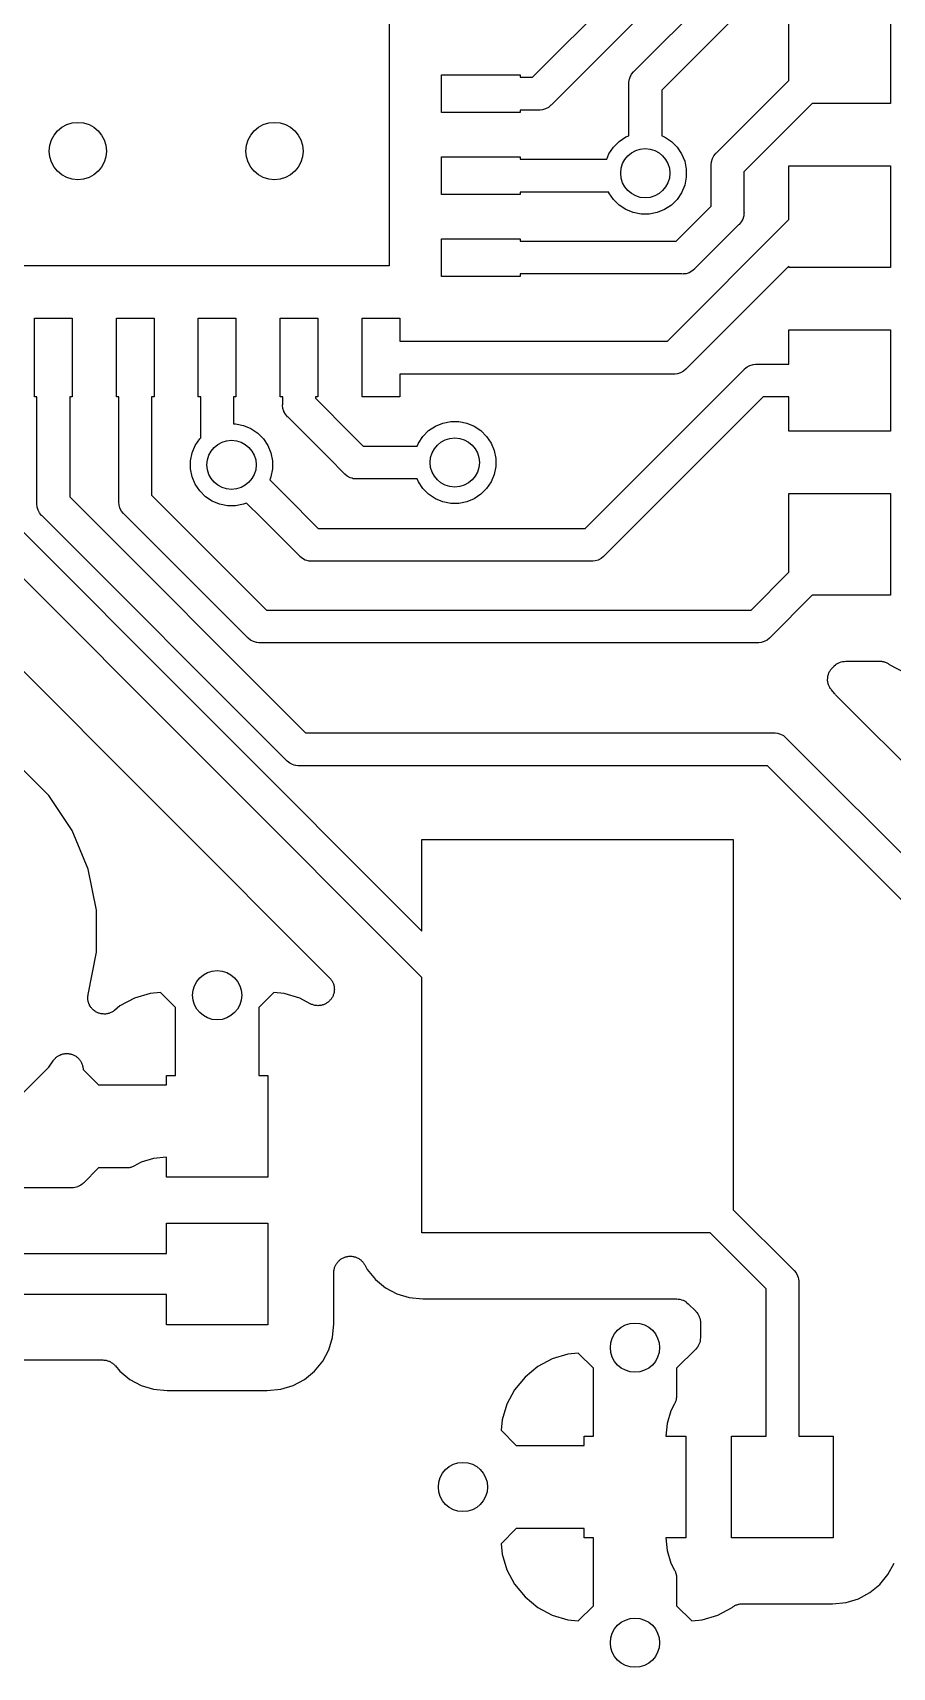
# Model space of a CAD drawing. Extents: x 4.8 to 7.88, y -6.14 to -3.94.
# Drawn here: x 7.2293 to 7.4359, y -5.3484 to -4.9558 of the extents above; entities that cross this region are included whole.
import ezdxf

# ---------------------------------------------------------------- set-up
doc = ezdxf.new("R2010")
doc.units = 0
doc.header["$MEASUREMENT"] = 0
doc.layers.add('BLACK', color=7, linetype='CONTINUOUS')

msp = doc.modelspace()

# ---------------------------------------------------------------- linework, layer by layer
at = {"layer": 'BLACK', "linetype": 'CONTINUOUS'}
for p, q in [((7.31496, -4.90945), (7.31496, -5.01181)), ((7.37384, -4.96508), (7.41102, -4.9279)), ((7.41659, -4.93346), (7.38043, -4.96963)), ((7.34938, -4.96654), (7.37402, -4.9419)), ((7.3806, -4.94645), (7.35393, -4.97312)), ((7.41102, -4.96727), (7.41102, -4.94843)), ((7.43543, -4.94843), (7.43543, -4.97283)), ((7.32756, -4.975), (7.32756, -4.96594)), ((7.32756, -4.96594), (7.34646, -4.96594)), ((7.34646, -4.96594), (7.34646, -4.96654)), ((7.37284, -4.96648), (7.3732, -4.9658)), ((7.3732, -4.9658), (7.37369, -4.9652)), ((7.37369, -4.9652), (7.37384, -4.96508)), ((7.34646, -4.96654), (7.34938, -4.96654)), ((7.37254, -4.968), (7.37255, -4.9678)), ((7.37255, -4.96819), (7.37254, -4.968)), ((7.37255, -4.9678), (7.37261, -4.96722)), ((7.37255, -4.9678), (7.37255, -4.9678)), ((7.37255, -4.97547), (7.37255, -4.96819)), ((7.37261, -4.96722), (7.37264, -4.96714)), ((7.37264, -4.96714), (7.37269, -4.96697)), ((7.37269, -4.96697), (7.37284, -4.96648)), ((7.38043, -4.96963), (7.38043, -4.98056)), ((7.39362, -4.98467), (7.41102, -4.96727)), ((7.35253, -4.97413), (7.35178, -4.97435)), ((7.35321, -4.97376), (7.35253, -4.97413)), ((7.35381, -4.97327), (7.35321, -4.97376)), ((7.35393, -4.97312), (7.35381, -4.97327)), ((7.41659, -4.97283), (7.40021, -4.98922)), ((7.43543, -4.97283), (7.41659, -4.97283)), ((7.34646, -4.975), (7.32756, -4.975)), ((7.35082, -4.97441), (7.34646, -4.97441)), ((7.34646, -4.97441), (7.34646, -4.975)), ((7.35101, -4.97443), (7.35082, -4.97441)), ((7.3512, -4.97441), (7.35101, -4.97443)), ((7.35178, -4.97435), (7.3512, -4.97441)), ((7.3512, -4.97441), (7.3512, -4.97441)), ((7.37255, -4.98056), (7.37255, -4.97547)), ((7.37255, -4.97547), (7.37255, -4.97547)), ((7.36885, -4.98331), (7.37022, -4.98194)), ((7.37022, -4.98194), (7.37183, -4.98086)), ((7.37183, -4.98086), (7.37255, -4.98056)), ((7.38043, -4.98056), (7.38115, -4.98086)), ((7.38115, -4.98086), (7.38277, -4.98194)), ((7.38277, -4.98194), (7.38414, -4.98331)), ((7.32756, -4.99469), (7.32756, -4.98563)), ((7.32756, -4.98563), (7.34646, -4.98563)), ((7.34646, -4.98563), (7.34646, -4.98622)), ((7.36723, -4.98622), (7.36777, -4.98492)), ((7.36777, -4.98492), (7.36885, -4.98331)), ((7.38414, -4.98331), (7.38521, -4.98492)), ((7.38521, -4.98492), (7.38596, -4.98671)), ((7.39262, -4.98607), (7.39298, -4.98539)), ((7.39298, -4.98539), (7.39335, -4.98494)), ((7.39335, -4.98494), (7.39347, -4.98479)), ((7.39347, -4.98479), (7.39362, -4.98467)), ((7.34646, -4.98622), (7.36723, -4.98622)), ((7.38596, -4.98671), (7.38633, -4.98861)), ((7.38633, -4.98861), (7.38633, -4.99055)), ((7.39232, -4.98759), (7.39239, -4.98682)), ((7.39233, -4.98778), (7.39232, -4.98759)), ((7.39233, -4.99745), (7.39233, -4.98778)), ((7.39239, -4.98682), (7.39262, -4.98607)), ((7.40021, -4.98922), (7.40021, -4.99888)), ((7.41102, -5.00073), (7.41102, -4.9878)), ((7.41102, -4.9878), (7.43543, -4.9878)), ((7.43543, -4.9878), (7.43543, -5.0122)), ((7.38596, -4.99245), (7.38521, -4.99425)), ((7.38633, -4.99055), (7.38596, -4.99245)), ((7.34646, -4.99469), (7.32756, -4.99469)), ((7.36771, -4.99409), (7.34646, -4.99409)), ((7.34646, -4.99409), (7.34646, -4.99469)), ((7.36777, -4.99425), (7.36771, -4.99409)), ((7.36885, -4.99586), (7.36777, -4.99425)), ((7.37022, -4.99723), (7.36885, -4.99586)), ((7.37183, -4.99831), (7.37022, -4.99723)), ((7.38277, -4.99723), (7.38115, -4.99831)), ((7.38414, -4.99586), (7.38277, -4.99723)), ((7.38388, -5.00591), (7.39233, -4.99745)), ((7.38521, -4.99425), (7.38414, -4.99586)), ((7.37362, -4.99905), (7.37183, -4.99831)), ((7.37552, -4.99943), (7.37362, -4.99905)), ((7.37746, -4.99943), (7.37552, -4.99943)), ((7.37936, -4.99905), (7.37746, -4.99943)), ((7.38115, -4.99831), (7.37936, -4.99905)), ((7.38183, -5.02992), (7.41102, -5.00073)), ((7.39956, -5.00128), (7.39907, -5.00187)), ((7.39993, -5.00059), (7.39956, -5.00128)), ((7.4001, -5.00002), (7.39993, -5.00059)), ((7.40015, -4.99985), (7.4001, -5.00002)), ((7.40017, -4.9997), (7.40015, -4.99985)), ((7.40021, -4.99927), (7.40017, -4.9997)), ((7.40021, -4.99888), (7.40023, -4.99908)), ((7.40023, -4.99908), (7.40021, -4.99927)), ((7.40021, -4.99927), (7.40021, -4.99927)), ((7.32756, -5.01437), (7.32756, -5.00531)), ((7.32756, -5.00531), (7.34646, -5.00531)), ((7.34646, -5.00531), (7.34646, -5.00591)), ((7.39892, -5.002), (7.38843, -5.01249)), ((7.39907, -5.00187), (7.39892, -5.002)), ((7.34646, -5.00591), (7.38388, -5.00591)), ((7.31496, -5.01181), (7.2126, -5.01181)), ((7.38702, -5.0135), (7.38628, -5.01372)), ((7.41102, -5.01187), (7.38639, -5.03651)), ((7.3877, -5.01313), (7.38702, -5.0135)), ((7.3883, -5.01264), (7.3877, -5.01313)), ((7.38843, -5.01249), (7.3883, -5.01264)), ((7.41102, -5.0122), (7.41102, -5.01187)), ((7.43543, -5.0122), (7.41102, -5.0122)), ((7.34646, -5.01437), (7.32756, -5.01437)), ((7.38531, -5.01378), (7.34646, -5.01378)), ((7.34646, -5.01378), (7.34646, -5.01437)), ((7.38551, -5.0138), (7.38531, -5.01378)), ((7.3857, -5.01378), (7.38551, -5.0138)), ((7.38628, -5.01372), (7.3857, -5.01378)), ((7.3857, -5.01378), (7.3857, -5.01378)), ((7.22972, -5.04331), (7.22972, -5.02441)), ((7.22972, -5.02441), (7.23878, -5.02441)), ((7.23878, -5.02441), (7.23878, -5.04331)), ((7.24941, -5.04331), (7.24941, -5.02441)), ((7.24941, -5.02441), (7.25846, -5.02441)), ((7.25846, -5.02441), (7.25846, -5.04331)), ((7.26909, -5.04331), (7.26909, -5.02441)), ((7.26909, -5.02441), (7.27815, -5.02441)), ((7.27815, -5.02441), (7.27815, -5.04331)), ((7.28878, -5.04331), (7.28878, -5.02441)), ((7.28878, -5.02441), (7.29783, -5.02441)), ((7.29783, -5.02441), (7.29783, -5.04331)), ((7.30846, -5.04331), (7.30846, -5.02441)), ((7.30846, -5.02441), (7.31752, -5.02441)), ((7.31752, -5.02441), (7.31752, -5.02992)), ((7.41102, -5.03543), (7.41102, -5.02717)), ((7.41102, -5.02717), (7.43543, -5.02717)), ((7.43543, -5.02717), (7.43543, -5.05157)), ((7.31752, -5.02992), (7.38183, -5.02992)), ((7.36205, -5.0749), (7.40023, -5.03672)), ((7.38626, -5.03666), (7.38566, -5.03715)), ((7.38639, -5.03651), (7.38626, -5.03666)), ((7.40023, -5.03672), (7.40035, -5.03657)), ((7.40035, -5.03657), (7.40095, -5.03608)), ((7.40095, -5.03608), (7.40164, -5.03572)), ((7.40164, -5.03572), (7.40215, -5.03556)), ((7.40215, -5.03556), (7.40238, -5.03549)), ((7.40238, -5.03549), (7.40246, -5.03548)), ((7.40246, -5.03548), (7.40296, -5.03543)), ((7.40296, -5.03543), (7.40315, -5.03541)), ((7.40296, -5.03543), (7.40296, -5.03543)), ((7.40315, -5.03541), (7.40334, -5.03543)), ((7.40334, -5.03543), (7.41102, -5.03543)), ((7.38327, -5.0378), (7.31752, -5.0378)), ((7.31752, -5.0378), (7.31752, -5.04331)), ((7.38346, -5.03781), (7.38327, -5.0378)), ((7.38366, -5.0378), (7.38346, -5.03781)), ((7.38424, -5.03774), (7.38366, -5.0378)), ((7.38366, -5.0378), (7.38366, -5.0378)), ((7.38498, -5.03751), (7.38424, -5.03774)), ((7.38566, -5.03715), (7.38498, -5.03751)), ((7.23031, -5.04331), (7.22972, -5.04331)), ((7.23031, -5.05137), (7.23031, -5.04331)), ((7.23878, -5.04331), (7.23819, -5.04331)), ((7.23819, -5.04331), (7.23819, -5.06733)), ((7.25, -5.04331), (7.24941, -5.04331)), ((7.25, -5.06833), (7.25, -5.04331)), ((7.25846, -5.04331), (7.25787, -5.04331)), ((7.25787, -5.04331), (7.25787, -5.06689)), ((7.26969, -5.04331), (7.26909, -5.04331)), ((7.26969, -5.05311), (7.26969, -5.04331)), ((7.27815, -5.04331), (7.27756, -5.04331)), ((7.27756, -5.04331), (7.27756, -5.04978)), ((7.28937, -5.04331), (7.28878, -5.04331)), ((7.28937, -5.04508), (7.28937, -5.04331)), ((7.29783, -5.04331), (7.29724, -5.04331)), ((7.29724, -5.04331), (7.29724, -5.04364)), ((7.29724, -5.04364), (7.30607, -5.05247)), ((7.31752, -5.04331), (7.30846, -5.04331)), ((7.40478, -5.04331), (7.36661, -5.08148)), ((7.41102, -5.04331), (7.40478, -5.04331)), ((7.41102, -5.05157), (7.41102, -5.04331)), ((7.28935, -5.04528), (7.28937, -5.04508)), ((7.28943, -5.04605), (7.28935, -5.04528)), ((7.28963, -5.0467), (7.28943, -5.04605)), ((7.28965, -5.04679), (7.28963, -5.0467)), ((7.29002, -5.04747), (7.28965, -5.04679)), ((7.29051, -5.04807), (7.29002, -5.04747)), ((7.29066, -5.0482), (7.29051, -5.04807)), ((7.3005, -5.05804), (7.29066, -5.0482)), ((7.23031, -5.06877), (7.23032, -5.05137)), ((7.23032, -5.05137), (7.23031, -5.05137)), ((7.27756, -5.04978), (7.27806, -5.04978)), ((7.27806, -5.04978), (7.27996, -5.05016)), ((7.27996, -5.05016), (7.28175, -5.0509)), ((7.28175, -5.0509), (7.28336, -5.05198)), ((7.28336, -5.05198), (7.28473, -5.05335)), ((7.30607, -5.05247), (7.30607, -5.05247)), ((7.30607, -5.05247), (7.30872, -5.05512)), ((7.32306, -5.05278), (7.32443, -5.05141)), ((7.32443, -5.05141), (7.32605, -5.05033)), ((7.32605, -5.05033), (7.32784, -5.04959)), ((7.32784, -5.04959), (7.32974, -5.04921)), ((7.32974, -5.04921), (7.33168, -5.04921)), ((7.33168, -5.04921), (7.33358, -5.04959)), ((7.33358, -5.04959), (7.33537, -5.05033)), ((7.33537, -5.05033), (7.33698, -5.05141)), ((7.33698, -5.05141), (7.33835, -5.05278)), ((7.43543, -5.05157), (7.41102, -5.05157)), ((7.26762, -5.05675), (7.26837, -5.05496)), ((7.26837, -5.05496), (7.26944, -5.05335)), ((7.26944, -5.05335), (7.26969, -5.05311)), ((7.28473, -5.05335), (7.28581, -5.05496)), ((7.28581, -5.05496), (7.28655, -5.05675)), ((7.30872, -5.05512), (7.32169, -5.05512)), ((7.32169, -5.05512), (7.32199, -5.05439)), ((7.32199, -5.05439), (7.32306, -5.05278)), ((7.33835, -5.05278), (7.33943, -5.05439)), ((7.33943, -5.05439), (7.34017, -5.05618)), ((7.34017, -5.05618), (7.34055, -5.05809)), ((7.26725, -5.05865), (7.26762, -5.05675)), ((7.26725, -5.06059), (7.26725, -5.05865)), ((7.26762, -5.06249), (7.26725, -5.06059)), ((7.28655, -5.05675), (7.28693, -5.05865)), ((7.28693, -5.06059), (7.28655, -5.06249)), ((7.28693, -5.05865), (7.28693, -5.06059)), ((7.30417, -5.0617), (7.3005, -5.05804)), ((7.3005, -5.05804), (7.3005, -5.05804)), ((7.34055, -5.06002), (7.34017, -5.06193)), ((7.34055, -5.05809), (7.34055, -5.06002)), ((7.26837, -5.06428), (7.26762, -5.06249)), ((7.26944, -5.0659), (7.26837, -5.06428)), ((7.28655, -5.06249), (7.28625, -5.06322)), ((7.28625, -5.06322), (7.28985, -5.06682)), ((7.30429, -5.06185), (7.30417, -5.0617)), ((7.30489, -5.06234), (7.30429, -5.06185)), ((7.30557, -5.06271), (7.30489, -5.06234)), ((7.30603, -5.06285), (7.30557, -5.06271)), ((7.30631, -5.06294), (7.30603, -5.06285)), ((7.30636, -5.06294), (7.30631, -5.06294)), ((7.30689, -5.06299), (7.30636, -5.06294)), ((7.30709, -5.06301), (7.30689, -5.06299)), ((7.30689, -5.06299), (7.30689, -5.06299)), ((7.30728, -5.06299), (7.30709, -5.06301)), ((7.32169, -5.06299), (7.30728, -5.06299)), ((7.32199, -5.06372), (7.32169, -5.06299)), ((7.32306, -5.06533), (7.32199, -5.06372)), ((7.33943, -5.06372), (7.33835, -5.06533)), ((7.34017, -5.06193), (7.33943, -5.06372)), ((7.23819, -5.06733), (7.29487, -5.12402)), ((7.24998, -5.06852), (7.25, -5.06833)), ((7.25787, -5.06689), (7.28547, -5.09449)), ((7.27081, -5.06727), (7.26944, -5.0659)), ((7.27243, -5.06834), (7.27081, -5.06727)), ((7.27422, -5.06909), (7.27243, -5.06834)), ((7.28985, -5.06682), (7.28985, -5.06682)), ((7.28985, -5.06682), (7.29793, -5.0749)), ((7.32443, -5.0667), (7.32306, -5.06533)), ((7.32605, -5.06778), (7.32443, -5.0667)), ((7.32784, -5.06852), (7.32605, -5.06778)), ((7.33537, -5.06778), (7.33358, -5.06852)), ((7.33698, -5.0667), (7.33537, -5.06778)), ((7.33835, -5.06533), (7.33698, -5.0667)), ((7.41102, -5.08538), (7.41102, -5.06654)), ((7.41102, -5.06654), (7.43543, -5.06654)), ((7.43543, -5.06654), (7.43543, -5.09094)), ((7.22141, -5.07017), (7.32283, -5.1716)), ((7.2303, -5.06896), (7.23031, -5.06877)), ((7.23031, -5.06915), (7.2303, -5.06896)), ((7.23036, -5.06959), (7.23031, -5.06915)), ((7.23031, -5.06915), (7.23031, -5.06915)), ((7.23037, -5.06973), (7.23036, -5.06959)), ((7.23039, -5.0698), (7.23037, -5.06973)), ((7.2306, -5.07048), (7.23039, -5.0698)), ((7.23096, -5.07116), (7.2306, -5.07048)), ((7.23145, -5.07176), (7.23096, -5.07116)), ((7.2316, -5.07188), (7.23145, -5.07176)), ((7.29032, -5.1306), (7.2316, -5.07188)), ((7.25006, -5.06929), (7.24998, -5.06852)), ((7.25025, -5.06991), (7.25006, -5.06929)), ((7.25028, -5.07003), (7.25025, -5.06991)), ((7.25065, -5.07072), (7.25028, -5.07003)), ((7.25114, -5.07132), (7.25065, -5.07072)), ((7.25129, -5.07144), (7.25114, -5.07132)), ((7.28092, -5.10107), (7.25129, -5.07144)), ((7.27612, -5.06946), (7.27422, -5.06909)), ((7.27806, -5.06946), (7.27612, -5.06946)), ((7.27996, -5.06909), (7.27806, -5.06946)), ((7.28068, -5.06879), (7.27996, -5.06909)), ((7.28428, -5.07238), (7.28068, -5.06879)), ((7.29338, -5.08148), (7.28428, -5.07238)), ((7.28428, -5.07238), (7.28428, -5.07238)), ((7.32974, -5.0689), (7.32784, -5.06852)), ((7.33168, -5.0689), (7.32974, -5.0689)), ((7.33358, -5.06852), (7.33168, -5.0689)), ((7.32283, -5.18273), (7.21483, -5.07472)), ((7.29793, -5.0749), (7.36205, -5.0749)), ((7.2935, -5.08163), (7.29338, -5.08148)), ((7.2941, -5.08212), (7.2935, -5.08163)), ((7.29479, -5.08249), (7.2941, -5.08212)), ((7.29516, -5.0826), (7.29479, -5.08249)), ((7.29553, -5.08271), (7.29516, -5.0826)), ((7.29567, -5.08273), (7.29553, -5.08271)), ((7.29611, -5.08277), (7.29567, -5.08273)), ((7.2963, -5.08279), (7.29611, -5.08277)), ((7.29611, -5.08277), (7.29611, -5.08277)), ((7.29649, -5.08277), (7.2963, -5.08279)), ((7.36349, -5.08277), (7.29649, -5.08277)), ((7.36369, -5.08279), (7.36349, -5.08277)), ((7.36388, -5.08277), (7.36369, -5.08279)), ((7.36446, -5.08271), (7.36388, -5.08277)), ((7.36388, -5.08277), (7.36388, -5.08277)), ((7.3652, -5.08249), (7.36446, -5.08271)), ((7.36588, -5.08212), (7.3652, -5.08249)), ((7.36648, -5.08163), (7.36588, -5.08212)), ((7.36661, -5.08148), (7.36648, -5.08163)), ((7.40191, -5.09449), (7.41102, -5.08538)), ((7.41659, -5.09094), (7.40646, -5.10107)), ((7.43543, -5.09094), (7.41659, -5.09094)), ((7.28547, -5.09449), (7.40191, -5.09449)), ((7.22134, -5.10351), (7.30063, -5.1828)), ((7.28105, -5.10122), (7.28092, -5.10107)), ((7.28165, -5.10171), (7.28105, -5.10122)), ((7.28233, -5.10208), (7.28165, -5.10171)), ((7.2828, -5.10222), (7.28233, -5.10208)), ((7.28307, -5.10231), (7.2828, -5.10222)), ((7.28315, -5.10231), (7.28307, -5.10231)), ((7.28365, -5.10236), (7.28315, -5.10231)), ((7.28384, -5.10238), (7.28365, -5.10236)), ((7.28365, -5.10236), (7.28365, -5.10236)), ((7.28404, -5.10236), (7.28384, -5.10238)), ((7.40335, -5.10236), (7.28404, -5.10236)), ((7.40354, -5.10238), (7.40335, -5.10236)), ((7.40374, -5.10236), (7.40354, -5.10238)), ((7.40432, -5.10231), (7.40374, -5.10236)), ((7.40374, -5.10236), (7.40374, -5.10236)), ((7.40506, -5.10208), (7.40432, -5.10231)), ((7.40574, -5.10171), (7.40506, -5.10208)), ((7.40634, -5.10122), (7.40574, -5.10171)), ((7.40646, -5.10107), (7.40634, -5.10122)), ((7.42191, -5.1079), (7.42219, -5.10768)), ((7.42219, -5.10768), (7.42247, -5.10745)), ((7.42247, -5.10745), (7.42249, -5.10744)), ((7.42249, -5.10744), (7.42251, -5.10742)), ((7.42251, -5.10742), (7.42283, -5.10726)), ((7.42283, -5.10726), (7.42315, -5.10709)), ((7.42315, -5.10709), (7.42317, -5.10708)), ((7.42317, -5.10708), (7.42319, -5.10707)), ((7.42319, -5.10707), (7.42354, -5.10697)), ((7.42354, -5.10697), (7.42389, -5.10686)), ((7.42389, -5.10686), (7.42391, -5.10686)), ((7.42391, -5.10686), (7.42393, -5.10686)), ((7.42393, -5.10686), (7.42429, -5.10682)), ((7.42429, -5.10682), (7.42465, -5.10679)), ((7.42465, -5.10679), (7.43283, -5.10679)), ((7.43283, -5.10679), (7.43288, -5.10679)), ((7.43288, -5.10679), (7.43305, -5.10681)), ((7.43305, -5.10681), (7.43322, -5.10681)), ((7.43322, -5.10681), (7.43343, -5.10685)), ((7.43343, -5.10685), (7.43365, -5.10687)), ((7.43365, -5.10687), (7.43381, -5.10693)), ((7.43381, -5.10693), (7.43398, -5.10696)), ((7.43398, -5.10696), (7.43417, -5.10704)), ((7.43417, -5.10704), (7.43438, -5.10711)), ((7.43438, -5.10711), (7.43453, -5.10719)), ((7.43453, -5.10719), (7.43469, -5.10725)), ((7.43469, -5.10725), (7.43486, -5.10737)), ((7.43486, -5.10737), (7.43505, -5.10748)), ((7.43505, -5.10748), (7.43518, -5.10759)), ((7.43518, -5.10759), (7.43525, -5.10763)), ((7.43525, -5.10763), (7.43877, -5.10951)), ((7.4203, -5.11113), (7.42032, -5.11092)), ((7.42031, -5.11131), (7.4203, -5.11113)), ((7.42031, -5.11149), (7.42031, -5.11131)), ((7.42035, -5.11169), (7.42031, -5.11149)), ((7.42032, -5.11072), (7.42036, -5.11054)), ((7.42032, -5.11092), (7.42032, -5.11072)), ((7.42036, -5.11054), (7.42037, -5.11036)), ((7.42037, -5.11036), (7.42043, -5.11017)), ((7.42043, -5.11017), (7.42048, -5.10997)), ((7.42048, -5.10997), (7.42055, -5.1098)), ((7.42055, -5.1098), (7.4206, -5.10963)), ((7.4206, -5.10963), (7.4207, -5.10945)), ((7.4207, -5.10945), (7.42078, -5.10926)), ((7.42078, -5.10926), (7.42088, -5.10911)), ((7.42088, -5.10911), (7.42096, -5.10895)), ((7.42096, -5.10895), (7.42109, -5.10879)), ((7.42109, -5.10879), (7.42121, -5.10862)), ((7.42121, -5.10862), (7.42133, -5.1085)), ((7.42133, -5.1085), (7.42145, -5.10836)), ((7.42145, -5.10836), (7.42187, -5.10794)), ((7.42187, -5.10794), (7.42188, -5.10793)), ((7.42188, -5.10793), (7.42191, -5.1079)), ((7.42188, -5.10793), (7.42188, -5.10793)), ((7.42188, -5.10793), (7.42188, -5.10793)), ((7.42037, -5.11189), (7.42035, -5.11169)), ((7.42042, -5.11207), (7.42037, -5.11189)), ((7.42045, -5.11224), (7.42042, -5.11207)), ((7.42053, -5.11243), (7.42045, -5.11224)), ((7.42059, -5.11263), (7.42053, -5.11243)), ((7.42067, -5.11279), (7.42059, -5.11263)), ((7.42074, -5.11296), (7.42067, -5.11279)), ((7.42085, -5.11313), (7.42074, -5.11296)), ((7.42095, -5.11331), (7.42085, -5.11313)), ((7.42106, -5.11345), (7.42095, -5.11331)), ((7.42116, -5.1136), (7.42106, -5.11345)), ((7.42122, -5.11367), (7.42116, -5.1136)), ((7.42196, -5.11457), (7.42122, -5.11367)), ((7.42122, -5.11367), (7.42122, -5.11367)), ((7.42208, -5.11469), (7.42196, -5.11457)), ((7.42218, -5.11482), (7.42208, -5.11469)), ((7.42222, -5.11485), (7.42218, -5.11482)), ((7.46169, -5.15432), (7.42222, -5.11485)), ((7.29487, -5.12402), (7.40729, -5.12402)), ((7.40729, -5.12402), (7.40748, -5.124)), ((7.40748, -5.124), (7.40767, -5.12402)), ((7.40767, -5.12402), (7.40767, -5.12402)), ((7.40767, -5.12402), (7.40825, -5.12407)), ((7.40825, -5.12407), (7.40899, -5.1243)), ((7.40899, -5.1243), (7.40968, -5.12466)), ((7.40968, -5.12466), (7.41028, -5.12516)), ((7.41028, -5.12516), (7.4104, -5.12531)), ((7.4104, -5.12531), (7.47801, -5.19291)), ((7.29045, -5.13075), (7.29032, -5.1306)), ((7.29105, -5.13124), (7.29045, -5.13075)), ((7.29173, -5.13161), (7.29105, -5.13124)), ((7.2332, -5.13903), (7.22607, -5.1319)), ((7.29216, -5.13174), (7.29173, -5.13161)), ((7.29247, -5.13183), (7.29216, -5.13174)), ((7.29254, -5.13184), (7.29247, -5.13183)), ((7.29305, -5.13189), (7.29254, -5.13184)), ((7.29324, -5.13191), (7.29305, -5.13189)), ((7.29305, -5.13189), (7.29305, -5.13189)), ((7.29344, -5.13189), (7.29324, -5.13191)), ((7.40585, -5.13189), (7.29344, -5.13189)), ((7.47346, -5.1995), (7.40585, -5.13189)), ((7.2388, -5.14741), (7.2332, -5.13903)), ((7.24266, -5.15672), (7.2388, -5.14741)), ((7.32283, -5.1716), (7.32283, -5.14961)), ((7.32283, -5.14961), (7.39764, -5.14961)), ((7.39764, -5.14961), (7.39764, -5.23853)), ((7.24463, -5.16661), (7.24266, -5.15672)), ((7.24463, -5.17669), (7.24463, -5.16661)), ((7.24261, -5.18683), (7.24463, -5.17669)), ((7.30063, -5.1828), (7.30067, -5.18284)), ((7.30067, -5.18284), (7.30078, -5.18298)), ((7.30078, -5.18298), (7.30092, -5.18312)), ((7.30092, -5.18312), (7.30102, -5.18328)), ((7.30102, -5.18328), (7.30114, -5.18344)), ((7.30114, -5.18344), (7.30123, -5.1836)), ((7.30123, -5.1836), (7.30134, -5.18376)), ((7.30134, -5.18376), (7.30141, -5.18394)), ((7.30141, -5.18394), (7.3015, -5.18412)), ((7.3015, -5.18412), (7.30155, -5.1843)), ((7.30155, -5.1843), (7.30162, -5.18448)), ((7.30162, -5.18448), (7.30166, -5.18467)), ((7.30166, -5.18467), (7.30171, -5.18486)), ((7.30172, -5.18619), (7.3017, -5.18638)), ((7.30171, -5.18486), (7.30173, -5.18505)), ((7.30176, -5.186), (7.30172, -5.18619)), ((7.30173, -5.18505), (7.30176, -5.18523)), ((7.30176, -5.18523), (7.30176, -5.18543)), ((7.30176, -5.18543), (7.30178, -5.18562)), ((7.30178, -5.18562), (7.30176, -5.18581)), ((7.30176, -5.18581), (7.30176, -5.186)), ((7.32283, -5.24409), (7.32283, -5.18273)), ((7.24254, -5.18759), (7.24256, -5.18739)), ((7.24256, -5.18778), (7.24254, -5.18759)), ((7.24256, -5.1872), (7.2426, -5.18701)), ((7.24256, -5.18739), (7.24256, -5.1872)), ((7.24256, -5.18796), (7.24256, -5.18778)), ((7.24259, -5.18816), (7.24256, -5.18796)), ((7.24261, -5.18836), (7.24259, -5.18816)), ((7.2426, -5.18701), (7.24261, -5.18683)), ((7.24267, -5.18854), (7.24261, -5.18836)), ((7.2427, -5.18872), (7.24267, -5.18854)), ((7.24278, -5.1889), (7.2427, -5.18872)), ((7.24283, -5.18909), (7.24278, -5.1889)), ((7.24292, -5.18926), (7.24283, -5.18909)), ((7.24299, -5.18943), (7.24292, -5.18926)), ((7.2431, -5.1896), (7.24299, -5.18943)), ((7.24319, -5.18977), (7.2431, -5.1896)), ((7.24331, -5.18992), (7.24319, -5.18977)), ((7.24341, -5.19007), (7.24331, -5.18992)), ((7.24355, -5.19021), (7.24341, -5.19007)), ((7.25025, -5.18959), (7.24897, -5.19064)), ((7.25373, -5.18773), (7.25025, -5.18959)), ((7.2575, -5.18659), (7.25373, -5.18773)), ((7.25999, -5.18634), (7.2575, -5.18659)), ((7.26362, -5.18998), (7.25999, -5.18634)), ((7.26362, -5.2063), (7.26362, -5.18998)), ((7.28726, -5.18634), (7.28362, -5.18998)), ((7.28362, -5.18998), (7.28362, -5.2063)), ((7.28975, -5.18659), (7.28726, -5.18634)), ((7.29352, -5.18773), (7.28975, -5.18659)), ((7.29599, -5.18905), (7.29352, -5.18773)), ((7.29616, -5.18912), (7.29599, -5.18905)), ((7.29633, -5.18921), (7.29616, -5.18912)), ((7.29652, -5.18927), (7.29633, -5.18921)), ((7.2967, -5.18935), (7.29652, -5.18927)), ((7.29688, -5.18938), (7.2967, -5.18935)), ((7.29706, -5.18944), (7.29688, -5.18938)), ((7.29726, -5.18946), (7.29706, -5.18944)), ((7.29745, -5.1895), (7.29726, -5.18946)), ((7.29764, -5.1895), (7.29745, -5.1895)), ((7.29783, -5.18952), (7.29764, -5.1895)), ((7.29802, -5.1895), (7.29783, -5.18952)), ((7.29822, -5.1895), (7.29802, -5.1895)), ((7.2984, -5.18946), (7.29822, -5.1895)), ((7.29859, -5.18944), (7.2984, -5.18946)), ((7.29878, -5.18939), (7.29859, -5.18944)), ((7.29897, -5.18935), (7.29878, -5.18939)), ((7.29915, -5.18928), (7.29897, -5.18935)), ((7.29933, -5.18923), (7.29915, -5.18928)), ((7.2995, -5.18913), (7.29933, -5.18923)), ((7.29968, -5.18906), (7.2995, -5.18913)), ((7.29984, -5.18896), (7.29968, -5.18906)), ((7.30001, -5.18887), (7.29984, -5.18896)), ((7.30016, -5.18874), (7.30001, -5.18887)), ((7.30032, -5.18864), (7.30016, -5.18874)), ((7.30046, -5.1885), (7.30032, -5.18864)), ((7.30061, -5.18838), (7.30046, -5.1885)), ((7.30073, -5.18823), (7.30061, -5.18838)), ((7.30087, -5.1881), (7.30073, -5.18823)), ((7.30098, -5.18794), (7.30087, -5.1881)), ((7.3011, -5.18779), (7.30098, -5.18794)), ((7.30119, -5.18762), (7.3011, -5.18779)), ((7.3013, -5.18746), (7.30119, -5.18762)), ((7.30138, -5.18728), (7.3013, -5.18746)), ((7.30147, -5.18712), (7.30138, -5.18728)), ((7.30152, -5.18693), (7.30147, -5.18712)), ((7.3016, -5.18675), (7.30152, -5.18693)), ((7.30164, -5.18657), (7.3016, -5.18675)), ((7.3017, -5.18638), (7.30164, -5.18657)), ((7.24368, -5.19037), (7.24355, -5.19021)), ((7.24382, -5.19049), (7.24368, -5.19037)), ((7.24395, -5.19062), (7.24382, -5.19049)), ((7.24412, -5.19073), (7.24395, -5.19062)), ((7.24427, -5.19086), (7.24412, -5.19073)), ((7.24444, -5.19095), (7.24427, -5.19086)), ((7.24459, -5.19105), (7.24444, -5.19095)), ((7.24477, -5.19113), (7.24459, -5.19105)), ((7.24495, -5.19122), (7.24477, -5.19113)), ((7.24513, -5.19128), (7.24495, -5.19122)), ((7.2453, -5.19135), (7.24513, -5.19128)), ((7.24549, -5.19139), (7.2453, -5.19135)), ((7.24568, -5.19145), (7.24549, -5.19139)), ((7.24587, -5.19147), (7.24568, -5.19145)), ((7.24605, -5.19151), (7.24587, -5.19147)), ((7.24625, -5.19151), (7.24605, -5.19151)), ((7.24644, -5.19153), (7.24625, -5.19151)), ((7.24663, -5.19152), (7.24644, -5.19153)), ((7.24682, -5.19152), (7.24663, -5.19152)), ((7.24701, -5.19148), (7.24682, -5.19152)), ((7.24721, -5.19146), (7.24701, -5.19148)), ((7.24739, -5.19141), (7.24721, -5.19146)), ((7.24757, -5.19138), (7.24739, -5.19141)), ((7.24776, -5.1913), (7.24757, -5.19138)), ((7.24795, -5.19125), (7.24776, -5.1913)), ((7.24811, -5.19116), (7.24795, -5.19125)), ((7.24829, -5.19109), (7.24811, -5.19116)), ((7.24845, -5.19098), (7.24829, -5.19109)), ((7.24863, -5.19089), (7.24845, -5.19098)), ((7.24877, -5.19078), (7.24863, -5.19089)), ((7.24893, -5.19067), (7.24877, -5.19078)), ((7.24897, -5.19064), (7.24893, -5.19067)), ((7.2349, -5.202), (7.23503, -5.20187)), ((7.23503, -5.20187), (7.2352, -5.20176)), ((7.2352, -5.20176), (7.23535, -5.20164)), ((7.23535, -5.20164), (7.23552, -5.20155)), ((7.23552, -5.20155), (7.23568, -5.20145)), ((7.23568, -5.20145), (7.23586, -5.20138)), ((7.23586, -5.20138), (7.23603, -5.20128)), ((7.23603, -5.20128), (7.23621, -5.20123)), ((7.23621, -5.20123), (7.23639, -5.20116)), ((7.23639, -5.20116), (7.23658, -5.20112)), ((7.23658, -5.20112), (7.23677, -5.20107)), ((7.23677, -5.20107), (7.23696, -5.20105)), ((7.23696, -5.20105), (7.23714, -5.20102)), ((7.23714, -5.20102), (7.23734, -5.20102)), ((7.23734, -5.20102), (7.23754, -5.201)), ((7.23754, -5.201), (7.23772, -5.20102)), ((7.23772, -5.20102), (7.23791, -5.20102)), ((7.23791, -5.20102), (7.2381, -5.20106)), ((7.2381, -5.20106), (7.2383, -5.20108)), ((7.2383, -5.20108), (7.23848, -5.20114)), ((7.23848, -5.20114), (7.23866, -5.20118)), ((7.23866, -5.20118), (7.23885, -5.20125)), ((7.23885, -5.20125), (7.23903, -5.20131)), ((7.23903, -5.20131), (7.2392, -5.2014)), ((7.2392, -5.2014), (7.23937, -5.20148)), ((7.23937, -5.20148), (7.23954, -5.20159)), ((7.23954, -5.20159), (7.23971, -5.20168)), ((7.23971, -5.20168), (7.23985, -5.2018)), ((7.23985, -5.2018), (7.24001, -5.20191)), ((7.24001, -5.20191), (7.24015, -5.20205)), ((7.22607, -5.21141), (7.2332, -5.20428)), ((7.2332, -5.20428), (7.23422, -5.20275)), ((7.23422, -5.20275), (7.23426, -5.20271)), ((7.23426, -5.20271), (7.23438, -5.20256)), ((7.23438, -5.20256), (7.23448, -5.20241)), ((7.23448, -5.20241), (7.23462, -5.20227)), ((7.23462, -5.20227), (7.23475, -5.20212)), ((7.23475, -5.20212), (7.2349, -5.202)), ((7.24015, -5.20205), (7.2403, -5.20217)), ((7.2403, -5.20217), (7.24042, -5.20232)), ((7.24042, -5.20232), (7.24055, -5.20245)), ((7.24055, -5.20245), (7.24066, -5.20262)), ((7.24066, -5.20262), (7.24078, -5.20277)), ((7.24078, -5.20277), (7.24087, -5.20293)), ((7.24087, -5.20293), (7.24098, -5.20309)), ((7.24098, -5.20309), (7.24105, -5.20327)), ((7.24105, -5.20327), (7.24114, -5.20345)), ((7.24114, -5.20345), (7.2412, -5.20363)), ((7.2412, -5.20363), (7.24127, -5.2038)), ((7.24127, -5.2038), (7.24131, -5.204)), ((7.24131, -5.204), (7.24136, -5.20418)), ((7.24136, -5.20418), (7.24138, -5.20437)), ((7.24138, -5.20437), (7.24142, -5.20456)), ((7.24142, -5.20456), (7.24142, -5.20475)), ((7.24142, -5.20475), (7.24142, -5.20483)), ((7.24142, -5.20483), (7.2451, -5.2085)), ((7.2451, -5.2085), (7.26142, -5.2085)), ((7.26142, -5.2085), (7.26142, -5.2063)), ((7.26142, -5.2063), (7.26362, -5.2063)), ((7.28362, -5.2063), (7.28583, -5.2063)), ((7.28583, -5.2063), (7.28583, -5.23071)), ((7.2451, -5.2285), (7.24148, -5.23211)), ((7.25177, -5.2285), (7.2451, -5.2285)), ((7.25194, -5.22849), (7.25177, -5.2285)), ((7.25211, -5.22849), (7.25194, -5.22849)), ((7.25232, -5.22845), (7.25211, -5.22849)), ((7.25254, -5.22843), (7.25232, -5.22845)), ((7.2527, -5.22838), (7.25254, -5.22843)), ((7.25287, -5.22835), (7.2527, -5.22838)), ((7.25307, -5.22827), (7.25287, -5.22835)), ((7.25327, -5.22821), (7.25307, -5.22827)), ((7.25342, -5.22813), (7.25327, -5.22821)), ((7.25358, -5.22806), (7.25342, -5.22813)), ((7.25363, -5.22804), (7.25358, -5.22806)), ((7.25536, -5.22711), (7.25363, -5.22804)), ((7.25833, -5.22621), (7.25536, -5.22711)), ((7.26142, -5.22591), (7.25833, -5.22621)), ((7.26142, -5.23071), (7.26142, -5.22591)), ((7.2387, -5.23327), (7.1425, -5.23327)), ((7.23907, -5.23323), (7.2387, -5.23327)), ((7.23942, -5.2332), (7.23907, -5.23323)), ((7.23944, -5.23319), (7.23942, -5.2332)), ((7.23947, -5.23319), (7.23944, -5.23319)), ((7.23981, -5.23309), (7.23947, -5.23319)), ((7.24016, -5.23299), (7.23981, -5.23309)), ((7.24018, -5.23298), (7.24016, -5.23299)), ((7.2402, -5.23297), (7.24018, -5.23298)), ((7.24052, -5.2328), (7.2402, -5.23297)), ((7.24085, -5.23263), (7.24052, -5.2328)), ((7.24086, -5.23262), (7.24085, -5.23263)), ((7.24088, -5.23261), (7.24086, -5.23262)), ((7.24116, -5.23238), (7.24088, -5.23261)), ((7.24145, -5.23215), (7.24116, -5.23238)), ((7.24147, -5.23212), (7.24145, -5.23215)), ((7.24148, -5.23212), (7.24147, -5.23212)), ((7.24147, -5.23212), (7.24147, -5.23212)), ((7.24148, -5.23211), (7.24148, -5.23212)), ((7.28583, -5.23071), (7.26142, -5.23071)), ((7.39764, -5.23853), (7.4121, -5.25299)), ((7.26142, -5.24902), (7.26142, -5.24173)), ((7.26142, -5.24173), (7.28583, -5.24173)), ((7.28583, -5.24173), (7.28583, -5.26614)), ((7.39207, -5.24409), (7.32283, -5.24409)), ((7.40551, -5.25754), (7.39207, -5.24409)), ((7.1342, -5.24902), (7.26142, -5.24902)), ((7.30173, -5.253), (7.30176, -5.2528)), ((7.30176, -5.2528), (7.30181, -5.25262)), ((7.30181, -5.25262), (7.30185, -5.25244)), ((7.30185, -5.25244), (7.30193, -5.25226)), ((7.30193, -5.25226), (7.30199, -5.25207)), ((7.30199, -5.25207), (7.30208, -5.25191)), ((7.30208, -5.25191), (7.30215, -5.25173)), ((7.30215, -5.25173), (7.30226, -5.25157)), ((7.30226, -5.25157), (7.30236, -5.2514)), ((7.30236, -5.2514), (7.30248, -5.25125)), ((7.30248, -5.25125), (7.30259, -5.2511)), ((7.30259, -5.2511), (7.30273, -5.25096)), ((7.30273, -5.25096), (7.30285, -5.25081)), ((7.30285, -5.25081), (7.303, -5.25069)), ((7.303, -5.25069), (7.30313, -5.25056)), ((7.30313, -5.25056), (7.3033, -5.25045)), ((7.3033, -5.25045), (7.30345, -5.25033)), ((7.30345, -5.25033), (7.30362, -5.25024)), ((7.30362, -5.25024), (7.30378, -5.25014)), ((7.30378, -5.25014), (7.30396, -5.25006)), ((7.30396, -5.25006), (7.30413, -5.24997)), ((7.30413, -5.24997), (7.30431, -5.24992)), ((7.30431, -5.24992), (7.30449, -5.24985)), ((7.30449, -5.24985), (7.30468, -5.24981)), ((7.30468, -5.24981), (7.30487, -5.24976)), ((7.30487, -5.24976), (7.30506, -5.24974)), ((7.30506, -5.24974), (7.30524, -5.2497)), ((7.30524, -5.2497), (7.30544, -5.2497)), ((7.30544, -5.2497), (7.30563, -5.24969)), ((7.30563, -5.24969), (7.30582, -5.24971)), ((7.30582, -5.24971), (7.30601, -5.24971)), ((7.30601, -5.24971), (7.3062, -5.24975)), ((7.3062, -5.24975), (7.3064, -5.24977)), ((7.3064, -5.24977), (7.30658, -5.24982)), ((7.30658, -5.24982), (7.30676, -5.24986)), ((7.30676, -5.24986), (7.30694, -5.24994)), ((7.30694, -5.24994), (7.30713, -5.24999)), ((7.30713, -5.24999), (7.3073, -5.25008)), ((7.3073, -5.25008), (7.30747, -5.25016)), ((7.30747, -5.25016), (7.30764, -5.25027)), ((7.30764, -5.25027), (7.30781, -5.25036)), ((7.30781, -5.25036), (7.30795, -5.25048)), ((7.30795, -5.25048), (7.30811, -5.25058)), ((7.30811, -5.25058), (7.30825, -5.25072)), ((7.30825, -5.25072), (7.3084, -5.25085)), ((7.3084, -5.25085), (7.30852, -5.25099)), ((7.30852, -5.25099), (7.30865, -5.25113)), ((7.30865, -5.25113), (7.30876, -5.25129)), ((7.30876, -5.25129), (7.30889, -5.25144)), ((7.30889, -5.25144), (7.30897, -5.25161)), ((7.30897, -5.25161), (7.30908, -5.25177)), ((7.30908, -5.25177), (7.30968, -5.25289)), ((7.30968, -5.25289), (7.31165, -5.25528)), ((7.4121, -5.25299), (7.41225, -5.25311)), ((7.30167, -5.25357), (7.30169, -5.25338)), ((7.30167, -5.25362), (7.30167, -5.25357)), ((7.30167, -5.26595), (7.30167, -5.25362)), ((7.30169, -5.25319), (7.30173, -5.253)), ((7.30169, -5.25338), (7.30169, -5.25319)), ((7.31165, -5.25528), (7.31404, -5.25725)), ((7.41225, -5.25311), (7.41274, -5.25371)), ((7.41274, -5.25371), (7.4131, -5.25439)), ((7.4131, -5.25439), (7.41323, -5.25481)), ((7.41323, -5.25481), (7.41332, -5.25511)), ((7.41332, -5.25511), (7.41333, -5.25513)), ((7.41333, -5.25513), (7.41339, -5.25571)), ((7.41339, -5.25571), (7.41339, -5.25571)), ((7.41339, -5.25571), (7.4134, -5.25591)), ((7.4134, -5.25591), (7.41339, -5.2561)), ((7.41339, -5.2561), (7.41339, -5.29291)), ((7.26142, -5.25886), (7.13948, -5.25886)), ((7.26142, -5.26614), (7.26142, -5.25886)), ((7.31404, -5.25725), (7.31678, -5.25871)), ((7.31678, -5.25871), (7.31975, -5.25961)), ((7.31975, -5.25961), (7.32303, -5.25994)), ((7.32303, -5.25994), (7.38401, -5.25994)), ((7.38401, -5.25994), (7.38402, -5.25994)), ((7.38402, -5.25994), (7.38403, -5.25994)), ((7.38403, -5.25994), (7.38403, -5.25994)), ((7.38403, -5.25994), (7.38407, -5.25994)), ((7.38407, -5.25994), (7.38443, -5.25998)), ((7.38443, -5.25998), (7.38479, -5.26002)), ((7.38479, -5.26002), (7.38481, -5.26002)), ((7.38481, -5.26002), (7.38483, -5.26002)), ((7.38483, -5.26002), (7.38518, -5.26013)), ((7.38518, -5.26013), (7.38552, -5.26024)), ((7.38552, -5.26024), (7.38554, -5.26025)), ((7.38554, -5.26025), (7.38556, -5.26026)), ((7.38556, -5.26026), (7.38588, -5.26043)), ((7.38588, -5.26043), (7.3862, -5.2606)), ((7.3862, -5.2606), (7.38622, -5.26062)), ((7.38622, -5.26062), (7.38624, -5.26063)), ((7.38624, -5.26063), (7.38651, -5.26086)), ((7.40551, -5.29291), (7.40551, -5.25754)), ((7.38651, -5.26086), (7.3868, -5.26109)), ((7.3868, -5.26109), (7.38861, -5.26291)), ((7.38861, -5.26291), (7.38862, -5.26292)), ((7.38862, -5.26292), (7.38862, -5.26292)), ((7.38862, -5.26292), (7.38862, -5.26292)), ((7.38862, -5.26292), (7.38865, -5.26295)), ((7.38865, -5.26295), (7.38888, -5.26323)), ((7.38888, -5.26323), (7.38911, -5.26351)), ((7.38911, -5.26351), (7.38912, -5.26353)), ((7.38912, -5.26353), (7.38913, -5.26355)), ((7.38913, -5.26355), (7.3893, -5.26387)), ((7.3893, -5.26387), (7.38947, -5.26419)), ((7.38947, -5.26419), (7.38947, -5.26421)), ((7.38947, -5.26421), (7.38948, -5.26423)), ((7.38948, -5.26423), (7.38958, -5.26458)), ((7.38958, -5.26458), (7.38969, -5.26493)), ((7.28583, -5.26614), (7.26142, -5.26614)), ((7.30135, -5.26923), (7.30167, -5.26595)), ((7.38969, -5.26493), (7.38969, -5.26495)), ((7.38969, -5.26495), (7.3897, -5.26497)), ((7.3897, -5.26497), (7.38973, -5.26533)), ((7.38973, -5.26533), (7.38976, -5.26569)), ((7.38976, -5.26569), (7.38976, -5.26921)), ((7.29898, -5.27493), (7.30045, -5.2722)), ((7.30045, -5.2722), (7.30135, -5.26923)), ((7.38861, -5.272), (7.38402, -5.27659)), ((7.38884, -5.27171), (7.38861, -5.272)), ((7.38908, -5.27144), (7.38884, -5.27171)), ((7.38909, -5.27142), (7.38908, -5.27144)), ((7.3891, -5.2714), (7.38909, -5.27142)), ((7.38927, -5.27108), (7.3891, -5.2714)), ((7.38945, -5.27076), (7.38927, -5.27108)), ((7.38946, -5.27073), (7.38945, -5.27074)), ((7.38945, -5.27074), (7.38945, -5.27076)), ((7.38957, -5.27038), (7.38946, -5.27073)), ((7.38968, -5.27003), (7.38957, -5.27038)), ((7.38969, -5.26999), (7.38968, -5.27001)), ((7.38968, -5.27001), (7.38968, -5.27003)), ((7.38972, -5.26963), (7.38969, -5.26999)), ((7.38976, -5.26927), (7.38972, -5.26963)), ((7.38976, -5.26921), (7.38976, -5.26923)), ((7.38976, -5.26923), (7.38976, -5.26923)), ((7.38976, -5.26923), (7.38976, -5.26923)), ((7.38976, -5.26923), (7.38976, -5.26927)), ((7.15967, -5.27461), (7.24613, -5.27461)), ((7.24613, -5.27461), (7.24618, -5.27461)), ((7.24618, -5.27461), (7.24636, -5.27463)), ((7.24636, -5.27463), (7.24653, -5.27463)), ((7.24653, -5.27463), (7.24674, -5.27467)), ((7.24674, -5.27467), (7.24695, -5.27469)), ((7.24695, -5.27469), (7.24711, -5.27474)), ((7.24711, -5.27474), (7.24728, -5.27478)), ((7.24728, -5.27478), (7.24748, -5.27486)), ((7.24748, -5.27486), (7.24768, -5.27492)), ((7.24768, -5.27492), (7.24783, -5.27501)), ((7.24783, -5.27501), (7.24799, -5.27507)), ((7.24799, -5.27507), (7.24817, -5.27519)), ((7.24817, -5.27519), (7.24835, -5.27529)), ((7.24835, -5.27529), (7.24849, -5.27541)), ((7.24849, -5.27541), (7.24863, -5.2755)), ((7.24863, -5.2755), (7.24878, -5.27565)), ((7.24878, -5.27565), (7.24894, -5.27579)), ((7.24894, -5.27579), (7.24905, -5.27592)), ((7.24905, -5.27592), (7.24917, -5.27605)), ((7.24917, -5.27605), (7.25023, -5.27733)), ((7.29702, -5.27733), (7.29898, -5.27493)), ((7.35065, -5.2762), (7.3476, -5.2787)), ((7.35412, -5.27435), (7.35065, -5.2762)), ((7.35789, -5.2732), (7.35412, -5.27435)), ((7.36038, -5.27296), (7.35789, -5.2732)), ((7.36402, -5.27659), (7.36038, -5.27296)), ((7.25023, -5.27733), (7.25263, -5.2793)), ((7.25263, -5.2793), (7.25536, -5.28076)), ((7.29188, -5.28076), (7.29462, -5.2793)), ((7.29462, -5.2793), (7.29702, -5.27733)), ((7.3476, -5.2787), (7.3451, -5.28175)), ((7.36402, -5.29291), (7.36402, -5.27659)), ((7.38402, -5.27659), (7.38402, -5.28327)), ((7.25536, -5.28076), (7.25833, -5.28166)), ((7.25833, -5.28166), (7.26161, -5.28198)), ((7.26161, -5.28198), (7.28563, -5.28198)), ((7.28563, -5.28198), (7.28891, -5.28166)), ((7.28891, -5.28166), (7.29188, -5.28076)), ((7.3451, -5.28175), (7.34324, -5.28522)), ((7.38388, -5.28425), (7.38385, -5.28441)), ((7.38393, -5.28409), (7.38388, -5.28425)), ((7.38395, -5.28387), (7.38393, -5.28409)), ((7.384, -5.28366), (7.38395, -5.28387)), ((7.38402, -5.28332), (7.384, -5.28349)), ((7.384, -5.28349), (7.384, -5.28366)), ((7.38402, -5.28327), (7.38402, -5.28332)), ((7.34324, -5.28522), (7.3421, -5.28899)), ((7.38262, -5.28686), (7.38172, -5.28983)), ((7.38355, -5.28512), (7.38262, -5.28686)), ((7.38362, -5.28497), (7.38355, -5.28512)), ((7.3837, -5.28482), (7.38362, -5.28497)), ((7.38376, -5.28461), (7.3837, -5.28482)), ((7.38385, -5.28441), (7.38376, -5.28461)), ((7.3421, -5.28899), (7.34185, -5.29148)), ((7.34185, -5.29148), (7.34549, -5.29512)), ((7.38172, -5.28983), (7.38142, -5.29291)), ((7.34549, -5.29512), (7.36181, -5.29512)), ((7.36181, -5.29512), (7.36181, -5.29291)), ((7.36181, -5.29291), (7.36402, -5.29291)), ((7.38142, -5.29291), (7.38622, -5.29291)), ((7.38622, -5.29291), (7.38622, -5.31732)), ((7.39724, -5.31732), (7.39724, -5.29291)), ((7.39724, -5.29291), (7.40551, -5.29291)), ((7.41339, -5.29291), (7.42165, -5.29291)), ((7.42165, -5.29291), (7.42165, -5.31732)), ((7.34549, -5.31512), (7.34185, -5.31875)), ((7.36181, -5.31512), (7.34549, -5.31512)), ((7.36181, -5.31732), (7.36181, -5.31512)), ((7.34185, -5.31875), (7.3421, -5.32124)), ((7.36402, -5.31732), (7.36181, -5.31732)), ((7.36402, -5.33364), (7.36402, -5.31732)), ((7.38622, -5.31732), (7.38142, -5.31732)), ((7.38142, -5.31732), (7.38172, -5.32041)), ((7.42165, -5.31732), (7.39724, -5.31732)), ((7.3421, -5.32124), (7.34324, -5.32501)), ((7.38172, -5.32041), (7.38262, -5.32338)), ((7.38262, -5.32338), (7.38355, -5.32511)), ((7.43481, -5.32611), (7.43627, -5.32338)), ((7.34324, -5.32501), (7.3451, -5.32849)), ((7.38355, -5.32511), (7.38358, -5.32516)), ((7.38358, -5.32516), (7.38364, -5.32532)), ((7.38364, -5.32532), (7.38372, -5.32547)), ((7.38372, -5.32547), (7.38378, -5.32567)), ((7.38378, -5.32567), (7.38386, -5.32587)), ((7.38386, -5.32587), (7.38389, -5.32604)), ((7.38389, -5.32604), (7.38394, -5.3262)), ((7.38394, -5.3262), (7.38396, -5.32642)), ((7.38396, -5.32642), (7.384, -5.32663)), ((7.384, -5.32663), (7.384, -5.3268)), ((7.384, -5.3268), (7.38402, -5.32697)), ((7.38402, -5.32697), (7.38402, -5.33364)), ((7.43284, -5.32851), (7.43481, -5.32611)), ((7.3451, -5.32849), (7.3476, -5.33153)), ((7.42771, -5.33194), (7.43045, -5.33048)), ((7.43045, -5.33048), (7.43284, -5.32851)), ((7.3476, -5.33153), (7.35065, -5.33403)), ((7.35065, -5.33403), (7.35412, -5.33589)), ((7.36038, -5.33728), (7.36402, -5.33364)), ((7.38402, -5.33364), (7.38765, -5.33728)), ((7.39391, -5.33589), (7.39739, -5.33403)), ((7.39739, -5.33403), (7.3974, -5.33403)), ((7.3974, -5.33403), (7.39754, -5.33393)), ((7.39754, -5.33393), (7.39767, -5.33382)), ((7.39767, -5.33382), (7.39786, -5.33372)), ((7.39786, -5.33372), (7.39804, -5.33361)), ((7.39804, -5.33361), (7.3982, -5.33354)), ((7.3982, -5.33354), (7.39835, -5.33346)), ((7.39835, -5.33346), (7.39855, -5.3334)), ((7.39855, -5.3334), (7.39875, -5.33332)), ((7.39875, -5.33332), (7.39892, -5.33329)), ((7.39892, -5.33329), (7.39909, -5.33324)), ((7.39909, -5.33324), (7.3993, -5.33322)), ((7.3993, -5.33322), (7.39951, -5.33318)), ((7.39951, -5.33318), (7.39968, -5.33318)), ((7.39968, -5.33318), (7.39985, -5.33317)), ((7.39985, -5.33317), (7.42146, -5.33317)), ((7.42146, -5.33317), (7.42474, -5.33284)), ((7.42474, -5.33284), (7.42771, -5.33194)), ((7.35412, -5.33589), (7.35789, -5.33703)), ((7.35789, -5.33703), (7.36038, -5.33728)), ((7.38765, -5.33728), (7.39014, -5.33703)), ((7.39014, -5.33703), (7.39391, -5.33589))]:
    msp.add_line(p, q, dxfattribs=at)
at = {"layer": 'BLACK'}
for centre, radius in [((7.24016, -4.98425), 0.00689), ((7.24016, -4.98425), 0.00689), ((7.2874, -4.98425), 0.00689), ((7.2874, -4.98425), 0.00689), ((7.37649, -4.98958), 0.00591), ((7.27709, -5.05962), 0.00591), ((7.33071, -5.05906), 0.00591), ((7.27362, -5.18701), 0.00591), ((7.37402, -5.27165), 0.00591), ((7.33268, -5.30512), 0.00591), ((7.37402, -5.34252), 0.00591)]:
    msp.add_circle(centre, radius, dxfattribs=at)

doc.saveas('drawing.dxf')
